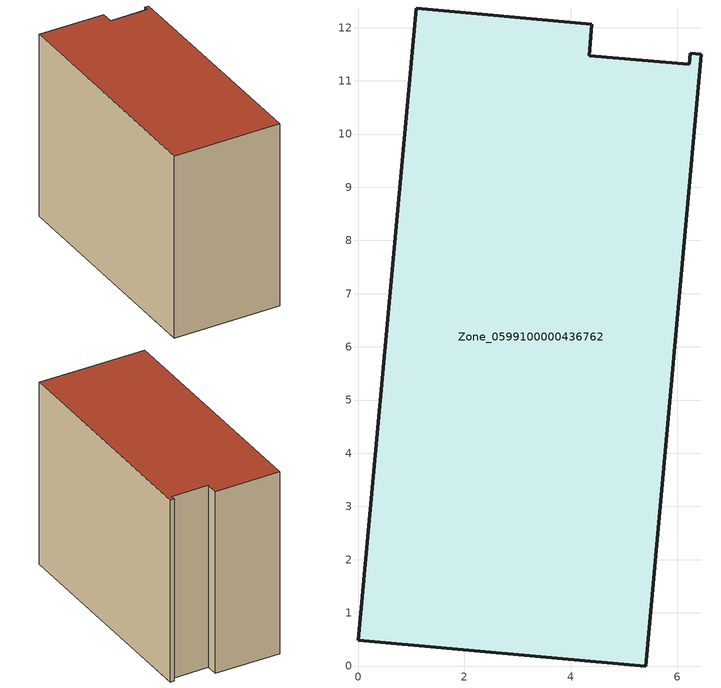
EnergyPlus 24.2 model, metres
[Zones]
Zone_0599100000436762
 floor ground (C_G): 5.41,0 0,0.49 1.1,12.37 4.39,12.07 4.34,11.47 6.23,11.31 6.25,11.52 6.45,11.51 z0
 wall outside (C_F): 6.23,11.31 4.34,11.47 4.39,12.07 1.1,12.37 0,0.49 5.41,0 6.45,11.51 6.25,11.52 6.23,11.31 z0:9.46
 roof outside (C_R): 6.45,11.51 6.25,11.52 6.23,11.31 4.34,11.47 4.39,12.07 1.1,12.37 0,0.49 5.41,0 z9.46
[BUILDING]
Pand.0599100000436762: North Axis=0; Terrain=City; Loads Convergence Tolerance Value=0.04; Temperature Convergence Tolerance Value=0.4; Solar Distribution=FullExterior; Maximum Number of Warmup Days=25; Minimum Number of Warmup Days=1
[Site:Location]
Rotterdam.The.Hague.AP_ZH_NLD Design_Conditions: Latitude=51.96; Longitude=4.45; Time Zone=1; Elevation=-4.5
[SITE:GROUNDTEMPERATURE:BUILDINGSURFACE]
18, 18, 18, 18, 18, 18, 18, 18, 18, 18, 18, 18
[MATERIAL] Thermal Absorptance=0.9; Solar Absorptance=0.7; Visible Absorptance=0.7
Name | Roughness | Thickness | Conductivity | Density | Specific Heat
G.TI.2006-2014 | MediumSmooth | 0.15 | 0.06 | 540 | 1210
F.TI.2006-2014 | Rough | 0.3 | 0.12 | 1920 | 840
R.TI.2006-2014 | MediumRough | 0.2 | 0.08 | 1500 | 1000
[CONSTRUCTION]
C_G: G.TI.2006-2014
C_F: F.TI.2006-2014
C_R: R.TI.2006-2014
[ZONE]
Zone_0599100000436762: Type=1; Multiplier=1; Ceiling Height=Autocalculate; Volume=Autocalculate; Floor Area=autocalculate; Part of Total Floor Area=Yes
[ZONEINFILTRATION:DESIGNFLOWRATE]
Infil_Zone_0599100000436762: Zone or ZoneList or Space or SpaceList=Zone_0599100000436762; Schedule=AlwaysOn; Design Flow Rate Calculation Method=Flow/Area; Flow Rate per Floor Area=0.0015; Constant Term Coefficient=1; Temperature Term Coefficient=0; Velocity Term Coefficient=0; Velocity Squared Term Coefficient=0
[HVACTEMPLATE:ZONE:IDEALLOADSAIRSYSTEM]
Zone_0599100000436762: Maximum Heating Supply Air Temperature=50; Minimum Cooling Supply Air Temperature=13; Maximum Heating Supply Air Humidity Ratio=0.0156; Minimum Cooling Supply Air Humidity Ratio=0.0077; Heating Limit=NoLimit; Cooling Limit=NoLimit; Dehumidification Control Type=ConstantSensibleHeatRatio; Cooling Sensible Heat Ratio=0.7; Dehumidification Setpoint=60; Humidification Control Type=None; Humidification Setpoint=30; Outdoor Air Method=None; Outdoor Air Flow Rate per Person=0.00944; Outdoor Air Flow Rate per Zone Floor Area=0; Outdoor Air Flow Rate per Zone=0; Demand Controlled Ventilation Type=None; Outdoor Air Economizer Type=NoEconomizer; Heat Recovery Type=None; Sensible Heat Recovery Effectiveness=0.7; Latent Heat Recovery Effectiveness=0.65
[ZONECONTROL:THERMOSTAT]
ThermostatControl_Zone_0599100000436762: Zone or ZoneList=Zone_0599100000436762; Control Type Schedule=DualSetpointControlType; Control 1=Thermostat_Zone_0599100000436762; Temperature Difference Between Cutout And Setpoint=0
[THERMOSTATSETPOINT:DUALSETPOINT]
Thermostat_Zone_0599100000436762: Heating Setpoint Temperature Schedule=HeatingSetpoint_Zone_0599100000436762; Cooling Setpoint Temperature Schedule=CoolingSetpoint_Zone_0599100000436762
[SCHEDULE:COMPACT]
HeatingSetpoint_Zone_0599100000436762: Through: 12/31, For: AllDays, Until: 24:00, 21
CoolingSetpoint_Zone_0599100000436762: Through: 12/31, For: AllDays, Until: 24:00, 24
DualSetpointControlType: Through: 12/31, For: AllDays, Until: 24:00, 4
AlwaysOn: Through: 12/31, For: AllDays, Until: 24:00, 1
